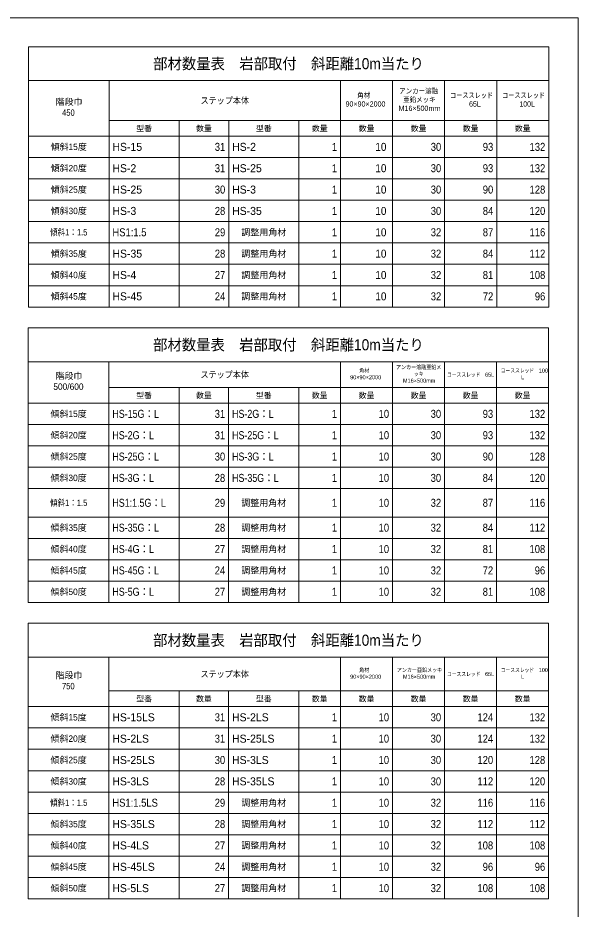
# Model space of a CAD drawing. Units: millimetres, scale not verified. Extents: x 200 to 8200, y 200 to 5740.
# Drawn here: x 6046 to 8200, y 2317 to 5740 of the extents above; entities that cross this region are included whole.
import ezdxf
from ezdxf.enums import TextEntityAlignment as Align

# ---------------------------------------------------------------- set-up
doc = ezdxf.new("R2010")
doc.units = ezdxf.units.MM
doc.header["$LTSCALE"] = 20
doc.layers.add('図面枠-A3', color=7, linetype='Continuous', lineweight=20)
doc.layers.add('表', color=7, linetype='Continuous', lineweight=15)
doc.styles.add('ＭＳ Ｐゴシック', font='')
doc.styles.get('ＭＳ Ｐゴシック').set_extended_font_data('MS PGothic')

msp = doc.modelspace()

# ---------------------------------------------------------------- linework, layer by layer
at = {"layer": '図面枠-A3'}
msp.add_lwpolyline([(200, 200), (8200, 200), (8200, 5740), (200, 5740)], close=True, dxfattribs=at)
at = {"layer": '表'}
for p, q in [((6086.76, 5629.01), (8086.76, 5629.01)), ((6086.76, 5629.01), (6086.76, 5499.01)), ((8086.76, 5629.01), (8086.76, 5499.01)), ((6086.76, 5499.01), (8086.76, 5499.01)), ((6086.76, 5499.01), (6086.76, 4629.56)), ((6396.76, 5499.01), (6396.76, 5285.58)), ((7286.76, 5499.01), (7286.76, 5285.58)), ((7486.76, 5499.01), (7486.76, 5285.58)), ((7686.76, 5499.01), (7686.76, 5285.58)), ((7886.76, 5499.01), (7886.76, 5285.58)), ((8086.76, 5499.01), (8086.76, 4629.56)), ((6396.76, 5345.56), (8086.76, 5345.56)), ((6666.76, 5345.56), (6666.76, 5285.58)), ((6856.76, 5345.56), (6856.76, 5285.58)), ((7126.76, 5345.56), (7126.76, 5285.58)), ((6086.76, 5285.58), (8086.76, 5285.58)), ((6086.76, 5285.54), (8086.76, 5285.54)), ((6396.76, 5285.54), (6396.76, 4629.56)), ((6666.76, 5285.54), (6666.76, 4629.56)), ((6856.76, 5285.54), (6856.76, 4629.56)), ((7126.76, 5285.54), (7126.76, 4629.56)), ((7286.76, 5285.54), (7286.76, 4629.56)), ((7486.76, 5285.54), (7486.76, 4629.56)), ((7686.76, 5285.54), (7686.76, 4629.56)), ((7886.76, 5285.54), (7886.76, 4629.56)), ((6086.76, 5203.56), (8086.76, 5203.56)), ((6086.76, 5121.56), (8086.76, 5121.56)), ((6086.76, 5039.56), (8086.76, 5039.56)), ((6086.76, 4957.56), (8086.76, 4957.56)), ((6086.76, 4875.56), (8086.76, 4875.56)), ((6086.76, 4793.56), (8086.76, 4793.56)), ((6086.76, 4711.56), (8086.76, 4711.56)), ((6086.76, 4629.56), (8086.76, 4629.56)), ((6086.42, 4549.56), (8086.42, 4549.56)), ((6086.42, 4549.56), (6086.42, 4419.56)), ((8086.42, 4549.56), (8086.42, 4419.56)), ((6086.42, 4419.56), (8086.42, 4419.56)), ((6086.42, 4419.56), (6086.42, 3495.25)), ((6396.42, 4419.56), (6396.42, 4260.45)), ((7286.42, 4419.56), (7286.42, 4260.45)), ((7486.42, 4419.56), (7486.42, 4260.45)), ((7686.42, 4419.56), (7686.42, 4260.45)), ((7886.42, 4419.56), (7886.42, 4260.45)), ((8086.42, 4419.56), (8086.42, 3495.25)), ((6396.42, 4320.43), (8086.42, 4320.43)), ((6666.42, 4320.43), (6666.42, 4260.45)), ((6856.42, 4320.43), (6856.42, 4260.45)), ((7126.42, 4320.43), (7126.42, 4260.45)), ((6086.42, 4260.45), (8086.42, 4260.45)), ((6086.42, 4260.41), (8086.42, 4260.41)), ((6396.42, 4260.41), (6396.42, 3495.25)), ((6666.42, 4260.41), (6666.42, 3495.25)), ((6856.42, 4260.41), (6856.42, 3495.25)), ((7126.42, 4260.41), (7126.42, 3495.25)), ((7286.42, 4260.41), (7286.42, 3495.25)), ((7486.42, 4260.41), (7486.42, 3495.25)), ((7686.42, 4260.41), (7686.42, 3495.25)), ((7886.42, 4260.41), (7886.42, 3495.25)), ((6086.42, 4178.43), (8086.42, 4178.43)), ((6086.42, 4096.43), (8086.42, 4096.43)), ((6086.42, 4014.43), (8086.42, 4014.43)), ((6086.42, 3932.43), (8086.42, 3932.43)), ((6086.42, 3823.25), (8086.42, 3823.25)), ((6086.42, 3741.25), (8086.42, 3741.25)), ((6086.42, 3659.25), (8086.42, 3659.25)), ((6086.42, 3577.25), (8086.42, 3577.25)), ((6086.42, 3495.25), (8086.42, 3495.25)), ((6086.42, 3415.25), (8086.42, 3415.25)), ((6086.42, 3415.25), (6086.42, 3285.25)), ((8086.42, 3415.25), (8086.42, 3285.25)), ((6086.42, 3285.25), (8086.42, 3285.25)), ((6086.42, 3285.25), (6086.42, 2357.25)), ((6396.42, 3285.25), (6396.42, 3095.27)), ((7286.42, 3285.25), (7286.42, 3095.27)), ((7486.42, 3285.25), (7486.42, 3095.27)), ((7686.42, 3285.25), (7686.42, 3095.27)), ((7886.42, 3285.25), (7886.42, 3095.27)), ((8086.42, 3285.25), (8086.42, 3155.25)), ((6396.42, 3155.25), (8086.42, 3155.25)), ((6666.42, 3155.25), (6666.42, 3095.27)), ((6856.42, 3155.25), (6856.42, 3095.27)), ((7126.42, 3155.25), (7126.42, 3095.27)), ((8086.42, 3155.25), (8086.42, 2357.25)), ((6086.42, 3095.27), (8086.42, 3095.27)), ((6086.42, 3095.22), (8086.42, 3095.22)), ((6396.42, 3095.22), (6396.42, 2357.25)), ((6666.42, 3095.22), (6666.42, 2357.25)), ((6856.42, 3095.22), (6856.42, 2357.25)), ((7126.42, 3095.22), (7126.42, 2357.25)), ((7286.42, 3095.22), (7286.42, 2357.25)), ((7486.42, 3095.22), (7486.42, 2357.25)), ((7686.42, 3095.22), (7686.42, 2357.25)), ((7886.42, 3095.22), (7886.42, 2357.25)), ((6086.42, 3013.25), (8086.42, 3013.25)), ((6086.42, 2931.25), (8086.42, 2931.25)), ((6086.42, 2849.25), (8086.42, 2849.25)), ((6086.42, 2767.25), (8086.42, 2767.25)), ((6086.42, 2685.25), (8086.42, 2685.25)), ((6086.42, 2603.25), (8086.42, 2603.25)), ((6086.42, 2521.25), (8086.42, 2521.25)), ((6086.42, 2439.25), (8086.42, 2439.25)), ((6086.42, 2357.25), (8086.42, 2357.25))]:
    msp.add_line(p, q, dxfattribs=at)

# ---------------------------------------------------------------- texts
at = {"layer": '表', "style": 'ＭＳ Ｐゴシック'}
for s, height, width, p in [('部材数量表\u3000岩部取付\u3000斜距離10m当たり', 42.56, 0.95, (7086.76, 5564.01)), ('ステップ本体', 24.58, 0.9, (6841.76, 5422.28)), ('傾斜1：1.5', 24.58, 0.85, (6241.76, 4916.56)), ('部材数量表\u3000岩部取付\u3000斜距離10m当たり', 42.56, 0.95, (7086.42, 4484.56)), ('ステップ本体', 24.58, 0.9, (6841.42, 4370)), ('コーススレッド\u300065L', 15.36, 0.85, (7786.42, 4370)), ('傾斜1：1.5', 24.58, 0.85, (6241.42, 3877.84)), ('部材数量表\u3000岩部取付\u3000斜距離10m当たり', 42.56, 0.95, (7086.42, 3350.25)), ('ステップ本体', 24.58, 0.9, (6841.42, 3220.25)), ('コーススレッド\u300065L', 15.36, 0.85, (7786.42, 3220.25)), ('傾斜1：1.5', 24.58, 0.85, (6241.42, 2726.25))]:
    msp.add_text(s, height=height, dxfattribs=dict(at, width=width)).set_placement(p, align=Align.MIDDLE_CENTER)
for s, height, width, p in [('角材\u3000', 19.79, 0.9, (7350.8, 5452.45)), ('アンカー溶融', 19.79, 0.9, (7511.88, 5469.12)), ('コーススレッド', 19.79, 0.85, (7707.71, 5452.45)), ('コーススレッド', 19.79, 0.85, (7907.71, 5452.45)), ('亜鉛メッキ', 19.79, 0.9, (7527.17, 5435.78)), ('\u300065L', 19.79, 0.85, (7757.02, 5419.12)), ('\u3000100L', 19.79, 0.85, (7950.27, 5419.12)), ('450', 24.58, 0.9, (6216.62, 5388.35)), ('角材\u3000', 15.36, 0.9, (7358.51, 4393.41)), ('アンカー溶融亜鉛メ', 15.36, 0.9, (7499.82, 4406.34)), ('ッキ', 15.36, 0.85, (7568.66, 4380.47)), ('コーススレッド\u3000100', 15.36, 0.85, (7902.4, 4393.41)), ('角材\u3000', 15.36, 0.9, (7358.51, 3243.66)), ('アンカー亜鉛メッキ', 15.36, 0.9, (7503.01, 3243.66)), ('コーススレッド\u3000100', 15.36, 0.85, (7902.4, 3243.66)), ('750', 24.58, 0.9, (6216.27, 3186.31))]:
    msp.add_text(s, height=height, dxfattribs=dict(at, width=width)).set_placement(p, align=Align.TOP_LEFT)
for s, height, p in [('階段巾', 24.58, (6191.47, 5429.74)), ('90×90×2000', 19.79, (7305.76, 5419.12)), ('M16×500mm', 19.79, (7509.66, 5402.45)), ('階段巾', 24.58, (6191.13, 4377.46)), ('90×90×2000', 15.36, (7323.56, 4367.54)), ('M16×500mm', 15.36, (7526.58, 4354.6)), ('L', 15.36, (7980.77, 4367.54)), ('500/600', 24.58, (6182.75, 4336.06)), ('階段巾', 24.58, (6191.13, 3227.71)), ('90×90×2000', 15.36, (7323.56, 3217.79)), ('M16×500mm', 15.36, (7526.58, 3217.79)), ('L', 15.36, (7980.77, 3217.79))]:
    msp.add_text(s, height=height, dxfattribs=at).set_placement(p, align=Align.TOP_LEFT)
for s, height, p in [('型番', 21.51, (6531.76, 5315.56)), ('数量', 21.51, (6761.76, 5315.56)), ('型番', 21.51, (6991.76, 5315.56)), ('数量', 21.51, (7206.76, 5315.56)), ('数量', 21.51, (7386.76, 5315.56)), ('数量', 21.51, (7586.76, 5315.56)), ('数量', 21.51, (7786.76, 5315.56)), ('数量', 21.51, (7986.76, 5315.56)), ('傾斜15度', 24.58, (6241.76, 5244.56)), ('傾斜20度', 24.58, (6241.76, 5162.56)), ('傾斜25度', 24.58, (6241.76, 5080.56)), ('傾斜30度', 24.58, (6241.76, 4998.56)), ('調整用角材', 24.74, (6991.76, 4916.56)), ('傾斜35度', 24.58, (6241.76, 4834.56)), ('調整用角材', 24.74, (6991.76, 4834.56)), ('傾斜40度', 24.58, (6241.76, 4752.56)), ('調整用角材', 24.74, (6991.76, 4752.56)), ('傾斜45度', 24.58, (6241.76, 4670.56)), ('調整用角材', 24.74, (6991.76, 4670.56)), ('型番', 21.51, (6531.42, 4290.43)), ('数量', 21.51, (6761.42, 4290.43)), ('型番', 21.51, (6991.42, 4290.43)), ('数量', 21.51, (7206.42, 4290.43)), ('数量', 21.51, (7386.42, 4290.43)), ('数量', 21.51, (7586.42, 4290.43)), ('数量', 21.51, (7786.42, 4290.43)), ('数量', 21.51, (7986.42, 4290.43)), ('傾斜15度', 24.58, (6241.42, 4219.43)), ('傾斜20度', 24.58, (6241.42, 4137.43)), ('傾斜25度', 24.58, (6241.42, 4055.43)), ('傾斜30度', 24.58, (6241.42, 3973.43)), ('調整用角材', 24.74, (6991.42, 3877.84)), ('傾斜35度', 24.58, (6241.42, 3782.25)), ('調整用角材', 24.74, (6991.42, 3782.25)), ('傾斜40度', 24.58, (6241.42, 3700.25)), ('調整用角材', 24.74, (6991.42, 3700.25)), ('傾斜45度', 24.58, (6241.42, 3618.25)), ('調整用角材', 24.74, (6991.42, 3618.25)), ('傾斜50度', 24.58, (6241.42, 3536.25)), ('調整用角材', 24.74, (6991.42, 3536.25)), ('型番', 21.51, (6531.42, 3125.25)), ('数量', 21.51, (6761.42, 3125.25)), ('型番', 21.51, (6991.42, 3125.25)), ('数量', 21.51, (7206.42, 3125.25)), ('数量', 21.51, (7386.42, 3125.25)), ('数量', 21.51, (7586.42, 3125.25)), ('数量', 21.51, (7786.42, 3125.25)), ('数量', 21.51, (7986.42, 3125.25)), ('傾斜15度', 24.58, (6241.42, 3054.25)), ('傾斜20度', 24.58, (6241.42, 2972.25)), ('傾斜25度', 24.58, (6241.42, 2890.25)), ('傾斜30度', 24.58, (6241.42, 2808.25)), ('調整用角材', 24.74, (6991.42, 2726.25)), ('傾斜35度', 24.58, (6241.42, 2644.25)), ('調整用角材', 24.74, (6991.42, 2644.25)), ('傾斜40度', 24.58, (6241.42, 2562.25)), ('調整用角材', 24.74, (6991.42, 2562.25)), ('傾斜45度', 24.58, (6241.42, 2480.25)), ('調整用角材', 24.74, (6991.42, 2480.25)), ('傾斜50度', 24.58, (6241.42, 2398.25)), ('調整用角材', 24.74, (6991.42, 2398.25))]:
    msp.add_text(s, height=height, dxfattribs=at).set_placement(p, align=Align.MIDDLE_CENTER)
for s, p in [('HS-15', (6409.96, 5244.56)), ('HS-2', (6869.96, 5244.56)), ('HS-2', (6409.96, 5162.56)), ('HS-25', (6869.96, 5162.56)), ('HS-25', (6409.96, 5080.56)), ('HS-3', (6869.96, 5080.56)), ('HS-3', (6409.96, 4998.56)), ('HS-35', (6869.96, 4998.56)), ('HS-35', (6409.96, 4834.56)), ('HS-4', (6409.96, 4752.56)), ('HS-45', (6409.96, 4670.56)), ('HS-15LS', (6409.62, 3054.25)), ('HS-2LS', (6869.62, 3054.25)), ('HS-2LS', (6409.62, 2972.25)), ('HS-25LS', (6869.62, 2972.25)), ('HS-25LS', (6409.62, 2890.25)), ('HS-3LS', (6869.62, 2890.25)), ('HS-3LS', (6409.62, 2808.25)), ('HS-35LS', (6869.62, 2808.25)), ('HS-35LS', (6409.62, 2644.25)), ('HS-4LS', (6409.62, 2562.25)), ('HS-45LS', (6409.62, 2480.25)), ('HS-5LS', (6409.62, 2398.25))]:
    msp.add_text(s, height=30.73, dxfattribs=at).set_placement(p, align=Align.MIDDLE_LEFT)
for s, width, p in [('31', 0.9, (6843.56, 5244.56)), ('1', 0.9, (7273.56, 5244.56)), ('10 ', 0.95, (7473.56, 5244.56)), ('30', 0.9, (7673.56, 5244.56)), ('93', 0.9, (7873.56, 5244.56)), ('132', 0.9, (8073.56, 5244.56)), ('31', 0.9, (6843.56, 5162.56)), ('1', 0.9, (7273.56, 5162.56)), ('10 ', 0.95, (7473.56, 5162.56)), ('30', 0.9, (7673.56, 5162.56)), ('93', 0.9, (7873.56, 5162.56)), ('132', 0.9, (8073.56, 5162.56)), ('30', 0.9, (6843.56, 5080.56)), ('1', 0.9, (7273.56, 5080.56)), ('10 ', 0.95, (7473.56, 5080.56)), ('30', 0.9, (7673.56, 5080.56)), ('90', 0.9, (7873.56, 5080.56)), ('128', 0.9, (8073.56, 5080.56)), ('28', 0.9, (6843.56, 4998.56)), ('1', 0.9, (7273.56, 4998.56)), ('10 ', 0.95, (7473.56, 4998.56)), ('30', 0.9, (7673.56, 4998.56)), ('84', 0.9, (7873.56, 4998.56)), ('120', 0.9, (8073.56, 4998.56)), ('29', 0.9, (6843.56, 4916.56)), ('1', 0.9, (7273.56, 4916.56)), ('10 ', 0.95, (7473.56, 4916.56)), ('32', 0.9, (7673.56, 4916.56)), ('87', 0.9, (7873.56, 4916.56)), ('116', 0.9, (8073.56, 4916.56)), ('28', 0.9, (6843.56, 4834.56)), ('1', 0.9, (7273.56, 4834.56)), ('10 ', 0.95, (7473.56, 4834.56)), ('32', 0.9, (7673.56, 4834.56)), ('84', 0.9, (7873.56, 4834.56)), ('112', 0.9, (8073.56, 4834.56)), ('27', 0.9, (6843.56, 4752.56)), ('1', 0.9, (7273.56, 4752.56)), ('10 ', 0.95, (7473.56, 4752.56)), ('32', 0.9, (7673.56, 4752.56)), ('81', 0.9, (7873.56, 4752.56)), ('108', 0.9, (8073.56, 4752.56)), ('24', 0.9, (6843.56, 4670.56)), ('1', 0.9, (7273.56, 4670.56)), ('10 ', 0.95, (7473.56, 4670.56)), ('32', 0.9, (7673.56, 4670.56)), ('72', 0.9, (7873.56, 4670.56)), ('96', 0.9, (8073.56, 4670.56)), ('31', 0.9, (6843.22, 4219.43)), ('1', 0.9, (7273.22, 4219.43)), ('10', 0.9, (7473.22, 4219.43)), ('30', 0.9, (7673.22, 4219.43)), ('93', 0.9, (7873.22, 4219.43)), ('132', 0.9, (8073.22, 4219.43)), ('31', 0.9, (6843.22, 4137.43)), ('1', 0.9, (7273.22, 4137.43)), ('10', 0.9, (7473.22, 4137.43)), ('30', 0.9, (7673.22, 4137.43)), ('93', 0.9, (7873.22, 4137.43)), ('132', 0.9, (8073.22, 4137.43)), ('30', 0.9, (6843.22, 4055.43)), ('1', 0.9, (7273.22, 4055.43)), ('10', 0.9, (7473.22, 4055.43)), ('30', 0.9, (7673.22, 4055.43)), ('90', 0.9, (7873.22, 4055.43)), ('128', 0.9, (8073.22, 4055.43)), ('28', 0.9, (6843.22, 3973.43)), ('1', 0.9, (7273.22, 3973.43)), ('10', 0.9, (7473.22, 3973.43)), ('30', 0.9, (7673.22, 3973.43)), ('84', 0.9, (7873.22, 3973.43)), ('120', 0.9, (8073.22, 3973.43)), ('29', 0.9, (6843.22, 3877.84)), ('1', 0.9, (7273.22, 3877.84)), ('10', 0.9, (7473.22, 3877.84)), ('32', 0.9, (7673.22, 3877.84)), ('87', 0.9, (7873.22, 3877.84)), ('116', 0.9, (8073.22, 3877.84)), ('28', 0.9, (6843.22, 3782.25)), ('1', 0.9, (7273.22, 3782.25)), ('10', 0.9, (7473.22, 3782.25)), ('32', 0.9, (7673.22, 3782.25)), ('84', 0.9, (7873.22, 3782.25)), ('112', 0.9, (8073.22, 3782.25)), ('27', 0.9, (6843.22, 3700.25)), ('1', 0.9, (7273.22, 3700.25)), ('10', 0.9, (7473.22, 3700.25)), ('32', 0.9, (7673.22, 3700.25)), ('81', 0.9, (7873.22, 3700.25)), ('108', 0.9, (8073.22, 3700.25)), ('24', 0.9, (6843.22, 3618.25)), ('1', 0.9, (7273.22, 3618.25)), ('10', 0.9, (7473.22, 3618.25)), ('32', 0.9, (7673.22, 3618.25)), ('72', 0.9, (7873.22, 3618.25)), ('96', 0.9, (8073.22, 3618.25)), ('27', 0.9, (6843.22, 3536.25)), ('1', 0.9, (7273.22, 3536.25)), ('10', 0.9, (7473.22, 3536.25)), ('32', 0.9, (7673.22, 3536.25)), ('81', 0.9, (7873.22, 3536.25)), ('108', 0.9, (8073.22, 3536.25)), ('31', 0.9, (6843.22, 3054.25)), ('1', 0.9, (7273.22, 3054.25)), ('10', 0.9, (7473.22, 3054.25)), ('30', 0.9, (7673.22, 3054.25)), ('124', 0.9, (7873.22, 3054.25)), ('132', 0.9, (8073.22, 3054.25)), ('31', 0.9, (6843.22, 2972.25)), ('1', 0.9, (7273.22, 2972.25)), ('10', 0.9, (7473.22, 2972.25)), ('30', 0.9, (7673.22, 2972.25)), ('124', 0.9, (7873.22, 2972.25)), ('132', 0.9, (8073.22, 2972.25)), ('30', 0.9, (6843.22, 2890.25)), ('1', 0.9, (7273.22, 2890.25)), ('10', 0.9, (7473.22, 2890.25)), ('30', 0.9, (7673.22, 2890.25)), ('120', 0.9, (7873.22, 2890.25)), ('128', 0.9, (8073.22, 2890.25)), ('28', 0.9, (6843.22, 2808.25)), ('1', 0.9, (7273.22, 2808.25)), ('10', 0.9, (7473.22, 2808.25)), ('30', 0.9, (7673.22, 2808.25)), ('112', 0.9, (7873.22, 2808.25)), ('120', 0.9, (8073.22, 2808.25)), ('29', 0.9, (6843.22, 2726.25)), ('1', 0.9, (7273.22, 2726.25)), ('10', 0.9, (7473.22, 2726.25)), ('32', 0.9, (7673.22, 2726.25)), ('116', 0.9, (7873.22, 2726.25)), ('116', 0.9, (8073.22, 2726.25)), ('28', 0.9, (6843.22, 2644.25)), ('1', 0.9, (7273.22, 2644.25)), ('10', 0.9, (7473.22, 2644.25)), ('32', 0.9, (7673.22, 2644.25)), ('112', 0.9, (7873.22, 2644.25)), ('112', 0.9, (8073.22, 2644.25)), ('27', 0.9, (6843.22, 2562.25)), ('1', 0.9, (7273.22, 2562.25)), ('10', 0.9, (7473.22, 2562.25)), ('32', 0.9, (7673.22, 2562.25)), ('108', 0.9, (7873.22, 2562.25)), ('108', 0.9, (8073.22, 2562.25)), ('24', 0.9, (6843.22, 2480.25)), ('1', 0.9, (7273.22, 2480.25)), ('10', 0.9, (7473.22, 2480.25)), ('32', 0.9, (7673.22, 2480.25)), ('96', 0.9, (7873.22, 2480.25)), ('96', 0.9, (8073.22, 2480.25)), ('27', 0.9, (6843.22, 2398.25)), ('1', 0.9, (7273.22, 2398.25)), ('10', 0.9, (7473.22, 2398.25)), ('32', 0.9, (7673.22, 2398.25)), ('108', 0.9, (7873.22, 2398.25)), ('108', 0.9, (8073.22, 2398.25))]:
    msp.add_text(s, height=30.73, dxfattribs=dict(at, width=width)).set_placement(p, align=Align.MIDDLE_RIGHT)
for s, width, p in [('HS1:1.5', 0.9, (6409.96, 4916.56)), ('HS-15G：L', 0.85, (6409.62, 4219.43)), ('HS-2G：L', 0.85, (6869.62, 4219.43)), ('HS-2G：L', 0.85, (6409.62, 4137.43)), ('HS-25G：L', 0.85, (6869.62, 4137.43)), ('HS-25G：L', 0.85, (6409.62, 4055.43)), ('HS-3G：L', 0.85, (6869.62, 4055.43)), ('HS-3G：L', 0.85, (6409.62, 3973.43)), ('HS-35G：L', 0.85, (6869.62, 3973.43)), ('HS1:1.5G：L', 0.85, (6409.62, 3877.84)), ('HS-35G：L', 0.85, (6409.62, 3782.25)), ('HS-4G：L', 0.85, (6409.62, 3700.25)), ('HS-45G：L', 0.85, (6409.62, 3618.25)), ('HS-5G：L', 0.85, (6409.62, 3536.25)), ('HS1:1.5LS', 0.9, (6409.62, 2726.25))]:
    msp.add_text(s, height=30.73, dxfattribs=dict(at, width=width)).set_placement(p, align=Align.MIDDLE_LEFT)

doc.saveas('drawing.dxf')
